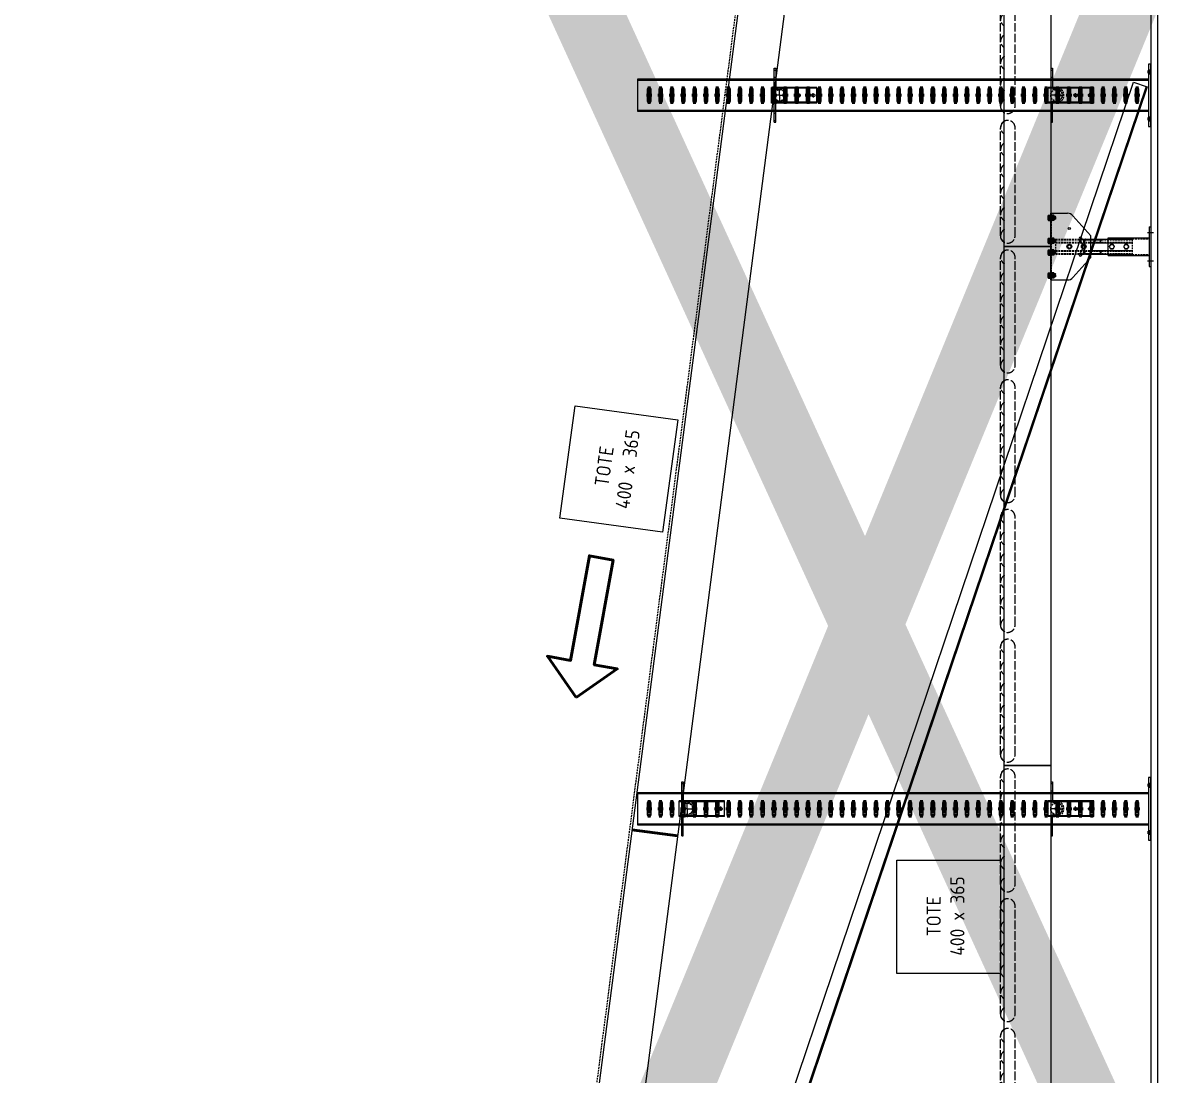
# Model space of a CAD drawing. Header units: millimetres. Extents: x -677815 to 476396, y -125373 to 39000.
# Drawn here: x 467328 to 471321, y -34930 to -31220 of the extents above; entities that cross this region are included whole.
import ezdxf

# ---------------------------------------------------------------- set-up
doc = ezdxf.new("R2010")
doc.units = ezdxf.units.MM
for name, pattern in [('Xref Rapid Pick$0$AM_ISO02W050', [7.5, 6, -1.5]), ('Xref Rapid Pick$0$AM_ISO08W050', [18, 12, -1.5, 3, -1.5]), ('Xref Rapid Pick$0$AM_ISO08W050x2', [9, 6, -0.75, 1.5, -0.75]), ('Xref Rapid Pick$0$CENTER', [7, 4, -1, 1, -1]), ('Xref Rapid Pick$0$HIDDEN', [9.525, 6.35, -3.175]), ('Xref Rapid Pick$0$MultiDeck$0$Conveyor - Ground 940 aisles$0$HIDDEN', [9.525, 6.35, -3.175]), ('Xref Rapid Pick$0$P02582 Conveyor Elevations$0$HIDDEN', [9.525, 6.35, -3.175])]:
    doc.linetypes.add(name, pattern=pattern)
for name, color, linetype, lineweight in [('AM_BOR', 4, 'Continuous', 25), ('Xref Rapid Pick$0$AM_BOR', 4, 'Continuous', 25), ('Xref Rapid Pick$0$Center', 7, 'Xref Rapid Pick$0$AM_ISO08W050', 50), ('Xref Rapid Pick$0$Conv - Order Out', 5, 'Continuous', 50), ('Xref Rapid Pick$0$Conv- Order In', 1, 'Continuous', 25), ('Xref Rapid Pick$0$Conv- Product Out', 6, 'Continuous', 25), ('Xref Rapid Pick$0$Hidden', 9, 'Xref Rapid Pick$0$AM_ISO02W050', 25), ('Xref Rapid Pick$0$Side Channel', 1, 'Continuous', 25)]:
    doc.layers.add(name, color=color, linetype=linetype, lineweight=lineweight)
for name, color, linetype in [('Xref Rapid Pick$0$MultiDeck$0$Conveyor - Ground 940 aisles$0$D', 7, 'Continuous'), ('Xref Rapid Pick$0$MultiDeck$0$Conveyor - Ground 940 aisles$0$H', 7, 'Xref Rapid Pick$0$MultiDeck$0$Conveyor - Ground 940 aisles$0$HIDDEN'), ('Xref Rapid Pick$0$P02582 Conveyor Elevations$0$Conv', 131, 'Continuous'), ('Xref Rapid Pick$0$Tote', 7, 'Continuous')]:
    doc.layers.add(name, color=color, linetype=linetype)
doc.styles.add('Xref Rapid Pick$0$STANDARD', font='ISOCP.SHX')

# ---------------------------------------------------------------- blocks, each defined once
blk = doc.blocks.new('Xref Rapid Pick$0$Tote side 400 x 365')
at = {"layer": 'Xref Rapid Pick$0$Tote'}
blk.add_lwpolyline([(500, 365), (500, 0), (100, 0), (100, 365)], close=True, dxfattribs=at)
at = {"layer": 'Xref Rapid Pick$0$Tote', "insert": (124.2, 259.8), "char_height": 50, "attachment_point": 1, "style": 'Xref Rapid Pick$0$STANDARD'}
blk.add_mtext_dynamic_manual_height_columns('\\pi107.5;TOTE\\P\\pi38.967;400 x 365', width=355.005, gutter_width=12.5, heights=[0], dxfattribs=at)
blk = doc.blocks.new('*U857')
at = {"linetype": 'Continuous'}
for p, q in [((0, 0), (0, -59.2)), ((0, 0), (235, 0)), ((235, 0), (235, -59.2)), ((79.4, -141.4), (8.5, -78.2)), ((155.6, -141.4), (226.5, -78.2)), ((79.4, -141.4), (155.6, -141.4)), ((91.5, -136.4), (91.5, -287)), ((103.5, -136.4), (103.5, -287)), ((131.5, -136.4), (131.5, -287)), ((143.5, -136.4), (143.5, -287)), ((86.5, -202.5), (148.5, -202.5)), ((86.5, -202.5), (86.5, -347.5)), ((148.5, -202.5), (148.5, -347.5)), ((187.5, -347.5), (47.5, -347.5)), ((47.5, -347.5), (47.5, -352.5)), ((187.5, -352.5), (47.5, -352.5)), ((187.5, -347.5), (187.5, -352.5))]:
    blk.add_line(p, q, dxfattribs=at)
for p, q in [((6.9, 7.5), (6.9, 2)), ((6.9, 2), (25.4, 2)), ((9.2, 9), (11.5, 9)), ((11.5, 9), (11.5, 2)), ((11.5, 9), (20.8, 9)), ((20.8, 9), (20.8, 2)), ((20.8, 9), (23.1, 9)), ((25.4, 7.5), (25.4, 2)), ((88, 7.5), (88, 2)), ((88, 2), (106.5, 2)), ((90.3, 9), (92.6, 9)), ((92.6, 9), (92.6, 2)), ((92.6, 9), (101.8, 9)), ((101.8, 9), (101.8, 2)), ((101.8, 9), (104.2, 9)), ((106.5, 7.5), (106.5, 2)), ((128.5, 7.5), (128.5, 2)), ((128.5, 2), (147, 2)), ((130.8, 9), (133.2, 9)), ((133.2, 9), (133.2, 2)), ((133.2, 9), (142.4, 9)), ((142.4, 9), (142.4, 2)), ((142.4, 9), (144.7, 9)), ((147, 7.5), (147, 2)), ((209.6, 7.5), (209.6, 2)), ((209.6, 2), (228.1, 2)), ((211.9, 9), (214.2, 9)), ((214.2, 9), (214.2, 2)), ((214.2, 9), (223.5, 9)), ((223.5, 9), (223.5, 2)), ((223.5, 9), (225.8, 9)), ((228.1, 7.5), (228.1, 2)), ((117.5, -109.3), (111.1, -113)), ((111.1, -113), (111.1, -120.4)), ((123.9, -113), (117.5, -109.3)), ((123.9, -120.4), (123.9, -113)), ((111.1, -120.4), (117.5, -124.1)), ((117.5, -124.1), (123.9, -120.4))]:
    blk.add_line(p, q)
at = {"linetype": 'Xref Rapid Pick$0$CENTER'}
for p, q in [((67.5, -340.7), (67.5, -362.3)), ((167.5, -340.7), (167.5, -362.3))]:
    blk.add_line(p, q, dxfattribs=at)
for points in [[(111.1, -69.4), (117.5, -73.1), (123.9, -69.4), (123.9, -62), (117.5, -58.3), (111.1, -62)], [(109.5, -220.1), (117.5, -224.7), (125.5, -220.1), (125.5, -210.9), (117.5, -206.3), (109.5, -210.9)], [(109.5, -271.1), (117.5, -275.7), (125.5, -271.1), (125.5, -261.9), (117.5, -257.3), (109.5, -261.9)]]:
    blk.add_lwpolyline(points, close=True)
for centre, radius in [((117.5, -65.7), 8.4), ((117.5, -65.7), 6.4), ((117.5, -116.7), 8.4), ((117.5, -116.7), 6.4), ((117.5, -215.5), 8), ((117.5, -266.5), 8)]:
    blk.add_circle(centre, radius)
at = {"linetype": 'Continuous'}
blk.add_circle((181.8, -65.7), 3.6, dxfattribs=at)
for centre, radius, start, end in [((9.2, 6.5), 2.53, 23.991, 156.009), ((16.1, 1.1), 7.86, 54.0166, 125.9834), ((23.1, 6.5), 2.53, 23.991, 156.009), ((90.3, 6.5), 2.53, 23.991, 156.009), ((97.2, 1.1), 7.86, 54.0166, 125.9834), ((104.2, 6.5), 2.53, 23.991, 156.009), ((130.8, 6.5), 2.53, 23.991, 156.009), ((137.8, 1.1), 7.86, 54.0166, 125.9834), ((144.7, 6.5), 2.53, 23.991, 156.009), ((211.9, 6.5), 2.53, 23.991, 156.009), ((218.8, 1.1), 7.86, 54.0166, 125.9834), ((225.8, 6.5), 2.53, 23.991, 156.009)]:
    blk.add_arc(centre, radius, start, end)
for centre, radius, start, end in [((25.4, -59.2), 25.4, 180, 228.2691), ((209.6, -59.2), 25.4, 311.7309, 0), ((88.7, -104.7), 4.4, 45, 225), ((116.3, -77.6), 43.1, 224.5473, 271.6144), ((117.5, -75.9), 36.4, 225, 270), ((117.5, -75.9), 36.4, 270, 315), ((118.7, -77.6), 43.1, 268.3856, 315.4527), ((146.3, -104.7), 4.4, 315, 135)]:
    blk.add_arc(centre, radius, start, end, dxfattribs=at)
at = {"layer": 'Xref Rapid Pick$0$Hidden', "linetype": 'Xref Rapid Pick$0$HIDDEN'}
for p, q in [((11.1, -17), (11.1, 2)), ((12.1, -18), (12.1, 2)), ((20.1, -18), (20.1, 2)), ((21.1, -17), (21.1, 2)), ((92.2, -17), (92.2, 2)), ((93.2, -18), (93.2, 2)), ((101.2, -18), (101.2, 2)), ((102.2, -17), (102.2, 2)), ((132.8, -17), (132.8, 2)), ((133.8, -18), (133.8, 2)), ((141.8, -18), (141.8, 2)), ((142.8, -17), (142.8, 2)), ((213.8, -17), (213.8, 2)), ((214.8, -18), (214.8, 2)), ((222.8, -18), (222.8, 2)), ((223.8, -17), (223.8, 2)), ((0, -3), (235, -3)), ((12.1, -18), (11.1, -17)), ((11.1, -17), (21.1, -17)), ((12.1, -18), (20.1, -18)), ((20.1, -18), (21.1, -17)), ((91.5, -18), (91.5, -158.8)), ((91.5, -18), (143.5, -18)), ((92.2, -17), (102.2, -17)), ((93.2, -18), (92.2, -17)), ((93.2, -18), (101.2, -18)), ((93.5, -18), (93.5, -287)), ((101.2, -18), (102.2, -17)), ((101.5, -18), (101.5, -287)), ((103.5, -18), (103.5, -158.8)), ((131.5, -18), (131.5, -158.8)), ((132.8, -17), (142.8, -17)), ((133.8, -18), (132.8, -17)), ((133.5, -18), (133.5, -287)), ((133.8, -18), (141.8, -18)), ((141.5, -18), (141.5, -287)), ((141.8, -18), (142.8, -17)), ((143.5, -18), (143.5, -158.8)), ((213.8, -17), (223.8, -17)), ((214.8, -18), (213.8, -17)), ((214.8, -18), (222.8, -18)), ((222.8, -18), (223.8, -17)), ((96.5, -118), (138.5, -118)), ((91.5, -128), (91.5, -173)), ((91.5, -142), (91.5, -287)), ((93.5, -128), (93.5, -173)), ((96.5, -120), (138.5, -120)), ((103.5, -142), (103.5, -287)), ((131.5, -142), (131.5, -287)), ((141.5, -128), (141.5, -173)), ((143.5, -128), (143.5, -173)), ((143.5, -142), (143.5, -287)), ((96.5, -176), (98.5, -176)), ((98.5, -178), (96.5, -178)), ((101.5, -170), (101.5, -173)), ((101.5, -170), (103.5, -170)), ((103.5, -170), (103.5, -173)), ((131.5, -170), (131.5, -173)), ((131.5, -170), (133.5, -170)), ((133.5, -170), (131.5, -170)), ((133.5, -170), (133.5, -173)), ((133.5, -170), (133.5, -173)), ((138.5, -176), (136.5, -176)), ((136.5, -178), (138.5, -178)), ((89.5, -202.5), (89.5, -347.5)), ((145.5, -202.5), (145.5, -347.5)), ((143.5, -287), (91.5, -287))]:
    blk.add_line(p, q, dxfattribs=at)
at = {"layer": 'Xref Rapid Pick$0$Hidden', "linetype": 'Xref Rapid Pick$0$CENTER'}
for p, q in [((16.1, 10.6), (16.1, -9.3)), ((97.2, -8.6), (97.2, 11.3)), ((97.2, 10.6), (97.2, -9.3)), ((137.8, -8.6), (137.8, 11.3)), ((218.8, -8.6), (218.8, 11.3))]:
    blk.add_line(p, q, dxfattribs=at)
at = {"layer": 'Xref Rapid Pick$0$Hidden'}
for p, q in [((16.1, 8.6), (16.1, -11.3)), ((97.2, 8.6), (97.2, -11.3)), ((137.8, 8.6), (137.8, -11.3)), ((218.8, 8.6), (218.8, -11.3))]:
    blk.add_line(p, q, dxfattribs=at)
for points in [[(6.9, -5), (4.9, -3)], [(27.4, -3), (4.9, -3)], [(25.4, -5), (6.9, -5)], [(6.9, -10.5), (6.9, -5)], [(23.1, -12), (20.8, -12), (11.5, -12), (9.2, -12)], [(11.5, -12), (11.5, -5)], [(20.8, -12), (20.8, -5)], [(27.4, -3), (25.4, -5)], [(25.4, -10.5), (25.4, -5)], [(88, -5), (86, -3)], [(108.5, -3), (86, -3)], [(106.5, -5), (88, -5)], [(88, -10.5), (88, -5)], [(104.2, -12), (101.8, -12), (92.6, -12), (90.3, -12)], [(92.6, -12), (92.6, -5)], [(101.8, -12), (101.8, -5)], [(108.5, -3), (106.5, -5)], [(106.5, -10.5), (106.5, -5)], [(128.5, -5), (126.5, -3)], [(149, -3), (126.5, -3)], [(147, -5), (128.5, -5)], [(128.5, -10.5), (128.5, -5)], [(144.7, -12), (142.4, -12), (133.2, -12), (130.8, -12)], [(133.2, -12), (133.2, -5)], [(142.4, -12), (142.4, -5)], [(149, -3), (147, -5)], [(147, -10.5), (147, -5)], [(209.6, -5), (207.6, -3)], [(230.1, -3), (207.6, -3)], [(228.1, -5), (209.6, -5)], [(209.6, -10.5), (209.6, -5)], [(225.8, -12), (223.5, -12), (214.2, -12), (211.9, -12)], [(214.2, -12), (214.2, -5)], [(223.5, -12), (223.5, -5)], [(230.1, -3), (228.1, -5)], [(228.1, -10.5), (228.1, -5)]]:
    blk.add_lwpolyline(points, dxfattribs=at)
for centre, radius, start, end in [((9.2, -9.5), 2.53, 203.991, 336.009), ((16.1, -4.1), 7.86, 234.0166, 305.9834), ((23.1, -9.5), 2.53, 203.991, 336.009), ((90.3, -9.5), 2.53, 203.991, 336.009), ((97.2, -4.1), 7.86, 234.0166, 305.9834), ((104.2, -9.5), 2.53, 203.991, 336.009), ((130.8, -9.5), 2.53, 203.991, 336.009), ((137.8, -4.1), 7.86, 234.0166, 305.9834), ((144.7, -9.5), 2.53, 203.991, 336.009), ((211.9, -9.5), 2.53, 203.991, 336.009), ((218.8, -4.1), 7.86, 234.0166, 305.9834), ((225.8, -9.5), 2.53, 203.991, 336.009)]:
    blk.add_arc(centre, radius, start, end, dxfattribs=at)
at = {"layer": 'Xref Rapid Pick$0$Hidden', "linetype": 'Xref Rapid Pick$0$HIDDEN'}
for centre, radius, start, end in [((96.5, -123), 5, 90, 180), ((138.5, -123), 5, 0, 90), ((96.5, -123), 3, 90, 180), ((138.5, -123), 3, 0, 90), ((96.5, -173), 5, 180, 270), ((96.5, -173), 5, 180, 270), ((96.5, -173), 3, 180, 270), ((98.5, -173), 3, 270, 0), ((98.5, -173), 5, 270, 0), ((136.5, -173), 5, 180, 270), ((136.5, -173), 3, 180, 270), ((138.5, -173), 5, 270, 0), ((138.5, -173), 3, 270, 0)]:
    blk.add_arc(centre, radius, start, end, dxfattribs=at)
blk = doc.blocks.new('*U859')
blk.add_lwpolyline([(0, 0), (3657.6, 0), (3657.6, -163.5), (0, -163.5)], close=True)
at = {"layer": 'Xref Rapid Pick$0$Hidden', "ltscale": 5}
for p, q in [((38.1, 14), (419.1, 14)), ((495.3, 14), (876.3, 14)), ((952.5, 14), (1333.5, 14)), ((1409.7, 14), (1790.7, 14)), ((1866.9, 14), (2247.9, 14)), ((2324.1, 14), (2705.1, 14)), ((2781.3, 14), (3162.3, 14)), ((3238.5, 14), (3619.5, 14)), ((38.1, -38), (419.1, -38)), ((495.3, -38), (876.3, -38)), ((952.5, -38), (1333.5, -38)), ((1409.7, -38), (1790.7, -38)), ((1866.9, -38), (2247.9, -38)), ((2324.1, -38), (2705.1, -38)), ((2781.3, -38), (3162.3, -38)), ((3238.5, -38), (3619.5, -38))]:
    blk.add_line(p, q, dxfattribs=at)
for centre, radius, start, end in [((38.1, -12), 26, 90, 270), ((38.1, -12), 25, 28.6854, 151.3146), ((114.3, -12), 25, 28.6854, 151.3146), ((190.5, -12), 25, 28.6854, 151.3146), ((266.7, -12), 25, 28.6854, 151.3146), ((342.9, -12), 25, 28.6854, 151.3146), ((419.1, -12), 25, 28.6854, 151.3146), ((419.1, -12), 26, 270, 90), ((495.3, -12), 26, 90, 270), ((495.3, -12), 25, 28.6854, 151.3146), ((571.5, -12), 25, 28.6854, 151.3146), ((647.7, -12), 25, 28.6854, 151.3146), ((723.9, -12), 25, 28.6854, 151.3146), ((800.1, -12), 25, 28.6854, 151.3146), ((876.3, -12), 25, 28.6854, 151.3146), ((876.3, -12), 26, 270, 90), ((952.5, -12), 26, 90, 270), ((952.5, -12), 25, 28.6854, 151.3146), ((1028.7, -12), 25, 28.6854, 151.3146), ((1104.9, -12), 25, 28.6854, 151.3146), ((1181.1, -12), 25, 28.6854, 151.3146), ((1257.3, -12), 25, 28.6854, 151.3146), ((1333.5, -12), 25, 28.6854, 151.3146), ((1333.5, -12), 26, 270, 90), ((1409.7, -12), 26, 90, 270), ((1409.7, -12), 25, 28.6854, 151.3146), ((1485.9, -12), 25, 28.6854, 151.3146), ((1562.1, -12), 25, 28.6854, 151.3146), ((1638.3, -12), 25, 28.6854, 151.3146), ((1714.5, -12), 25, 28.6854, 151.3146), ((1790.7, -12), 25, 28.6854, 151.3146), ((1790.7, -12), 26, 270, 90), ((1866.9, -12), 26, 90, 270), ((1866.9, -12), 25, 28.6854, 151.3146), ((1943.1, -12), 25, 28.6854, 151.3146), ((2019.3, -12), 25, 28.6854, 151.3146), ((2095.5, -12), 25, 28.6854, 151.3146), ((2171.7, -12), 25, 28.6854, 151.3146), ((2247.9, -12), 25, 28.6854, 151.3146), ((2247.9, -12), 26, 270, 90), ((2324.1, -12), 26, 90, 270), ((2324.1, -12), 25, 28.6854, 151.3146), ((2400.3, -12), 25, 28.6854, 151.3146), ((2476.5, -12), 25, 28.6854, 151.3146), ((2552.7, -12), 25, 28.6854, 151.3146), ((2628.9, -12), 25, 28.6854, 151.3146), ((2705.1, -12), 25, 28.6854, 151.3146), ((2705.1, -12), 26, 270, 90), ((2781.3, -12), 26, 90, 270), ((2781.3, -12), 25, 28.6854, 151.3146), ((2857.5, -12), 25, 28.6854, 151.3146), ((2933.7, -12), 25, 28.6854, 151.3146), ((3009.9, -12), 25, 28.6854, 151.3146), ((3086.1, -12), 25, 28.6854, 151.3146), ((3162.3, -12), 25, 28.6854, 151.3146), ((3162.3, -12), 26, 270, 90), ((3238.5, -12), 26, 90, 270), ((3238.5, -12), 25, 28.6854, 151.3146), ((3314.7, -12), 25, 28.6854, 151.3146), ((3390.9, -12), 25, 28.6854, 151.3146), ((3467.1, -12), 25, 28.6854, 151.3146), ((3543.3, -12), 25, 28.6854, 151.3146), ((3619.5, -12), 25, 28.6854, 151.3146), ((3619.5, -12), 26, 270, 90)]:
    blk.add_arc(centre, radius, start, end, dxfattribs=at)
blk = doc.blocks.new('*U860')
blk.add_lwpolyline([(0, 0), (1371.6, 0), (1371.6, -163.5), (0, -163.5)], close=True)
at = {"layer": 'Xref Rapid Pick$0$Hidden', "ltscale": 5}
for p, q in [((38.1, 14), (419.1, 14)), ((495.3, 14), (876.3, 14)), ((952.5, 14), (1333.5, 14)), ((38.1, -38), (419.1, -38)), ((495.3, -38), (876.3, -38)), ((952.5, -38), (1333.5, -38))]:
    blk.add_line(p, q, dxfattribs=at)
for centre, radius, start, end in [((38.1, -12), 26, 90, 270), ((38.1, -12), 25, 28.6854, 151.3146), ((114.3, -12), 25, 28.6854, 151.3146), ((190.5, -12), 25, 28.6854, 151.3146), ((266.7, -12), 25, 28.6854, 151.3146), ((342.9, -12), 25, 28.6854, 151.3146), ((419.1, -12), 25, 28.6854, 151.3146), ((419.1, -12), 26, 270, 90), ((495.3, -12), 26, 90, 270), ((495.3, -12), 25, 28.6854, 151.3146), ((571.5, -12), 25, 28.6854, 151.3146), ((647.7, -12), 25, 28.6854, 151.3146), ((723.9, -12), 25, 28.6854, 151.3146), ((800.1, -12), 25, 28.6854, 151.3146), ((876.3, -12), 25, 28.6854, 151.3146), ((876.3, -12), 26, 270, 90), ((952.5, -12), 26, 90, 270), ((952.5, -12), 25, 28.6854, 151.3146), ((1028.7, -12), 25, 28.6854, 151.3146), ((1104.9, -12), 25, 28.6854, 151.3146), ((1181.1, -12), 25, 28.6854, 151.3146), ((1257.3, -12), 25, 28.6854, 151.3146), ((1333.5, -12), 25, 28.6854, 151.3146), ((1333.5, -12), 26, 270, 90)]:
    blk.add_arc(centre, radius, start, end, dxfattribs=at)
blk = doc.blocks.new('*U871')
blk.add_lwpolyline([(0, 0), (1828.8, 0), (1828.8, -163.5), (0, -163.5)], close=True)
at = {"layer": 'Xref Rapid Pick$0$Hidden', "ltscale": 5}
for p, q in [((38.1, 14), (419.1, 14)), ((495.3, 14), (876.3, 14)), ((952.5, 14), (1333.5, 14)), ((1409.7, 14), (1790.7, 14)), ((38.1, -38), (419.1, -38)), ((495.3, -38), (876.3, -38)), ((952.5, -38), (1333.5, -38)), ((1409.7, -38), (1790.7, -38))]:
    blk.add_line(p, q, dxfattribs=at)
for centre, radius, start, end in [((38.1, -12), 26, 90, 270), ((38.1, -12), 25, 28.6854, 151.3146), ((114.3, -12), 25, 28.6854, 151.3146), ((190.5, -12), 25, 28.6854, 151.3146), ((266.7, -12), 25, 28.6854, 151.3146), ((342.9, -12), 25, 28.6854, 151.3146), ((419.1, -12), 25, 28.6854, 151.3146), ((419.1, -12), 26, 270, 90), ((495.3, -12), 26, 90, 270), ((495.3, -12), 25, 28.6854, 151.3146), ((571.5, -12), 25, 28.6854, 151.3146), ((647.7, -12), 25, 28.6854, 151.3146), ((723.9, -12), 25, 28.6854, 151.3146), ((800.1, -12), 25, 28.6854, 151.3146), ((876.3, -12), 25, 28.6854, 151.3146), ((876.3, -12), 26, 270, 90), ((952.5, -12), 26, 90, 270), ((952.5, -12), 25, 28.6854, 151.3146), ((1028.7, -12), 25, 28.6854, 151.3146), ((1104.9, -12), 25, 28.6854, 151.3146), ((1181.1, -12), 25, 28.6854, 151.3146), ((1257.3, -12), 25, 28.6854, 151.3146), ((1333.5, -12), 25, 28.6854, 151.3146), ((1333.5, -12), 26, 270, 90), ((1409.7, -12), 26, 90, 270), ((1409.7, -12), 25, 28.6854, 151.3146), ((1485.9, -12), 25, 28.6854, 151.3146), ((1562.1, -12), 25, 28.6854, 151.3146), ((1638.3, -12), 25, 28.6854, 151.3146), ((1714.5, -12), 25, 28.6854, 151.3146), ((1790.7, -12), 25, 28.6854, 151.3146), ((1790.7, -12), 26, 270, 90)]:
    blk.add_arc(centre, radius, start, end, dxfattribs=at)
blk = doc.blocks.new('*U801')
at = {"color": 0, "linetype": 'Continuous'}
blk.add_lwpolyline([(0, 0), (125, -125), (125, -42.5), (500, -42.5), (500, 42.5), (125, 42.5), (125, 125)], close=True, dxfattribs=at)
blk = doc.blocks.new('*U874')
at = {"layer": 'Xref Rapid Pick$0$Hidden', "linetype": 'Xref Rapid Pick$0$P02582 Conveyor Elevations$0$HIDDEN'}
blk.add_line((688.8, -4916.1), (7.4, 1), dxfattribs=at)
at = {"layer": 'Xref Rapid Pick$0$P02582 Conveyor Elevations$0$Conv', "color": 0}
blk.add_lwpolyline([(434.2, -4324.3), (-162, -22.4), (0, 0), (596.1, -4301.9)], close=True, dxfattribs=at)
blk = doc.blocks.new('Xref Rapid Pick$0$SLOT (0deg)')
blk.add_lwpolyline([(-21, 6.5, 1), (-21, -6.5), (21, -6.5, 1), (21, 6.5)], format="xyb", close=True)
at = {"layer": 'Xref Rapid Pick$0$Center', "lineweight": 50}
blk.add_line((-30.5, 0), (30.5, 0), dxfattribs=at)
at = {"layer": 'Xref Rapid Pick$0$Center', "linetype": 'Xref Rapid Pick$0$AM_ISO08W050x2', "lineweight": 50}
blk.add_line((0, 9.5), (0, -9.5), dxfattribs=at)
blk = doc.blocks.new('*U869')
for p, q in [((-95.2, 18.7), (-29.9, 18.7)), ((-95.2, 18.7), (-95.2, 13.7)), ((-95.2, 13.7), (-29.9, 13.7)), ((-27.5, 28.5), (27.5, 28.5)), ((-27.5, -131.5), (-27.5, 28.5)), ((-24.5, -131.5), (-24.5, 28.5)), ((24.5, -131.5), (24.5, 28.5)), ((27.5, -131.5), (27.5, 28.5)), ((30, 18.7), (95.2, 18.7)), ((95.2, 13.7), (30, 13.7)), ((95.2, 18.7), (95.2, 13.7)), ((-27.5, -131.5), (27.5, -131.5))]:
    blk.add_line(p, q)
for centre in [(0, -67.5), (0, -118.5)]:
    blk.add_circle(centre, 5.5)
for centre, start, end in [((-29.9, 10.5), 0, 90), ((30, 10.5), 90, 180)]:
    blk.add_arc(centre, 3.2, start, end)
at = {"layer": 'Xref Rapid Pick$0$MultiDeck$0$Conveyor - Ground 940 aisles$0$D', "linetype": 'Xref Rapid Pick$0$MultiDeck$0$Conveyor - Ground 940 aisles$0$HIDDEN'}
for p, q in [((-26.8, 10.5), (-26.8, -1.6)), ((-21.8, 10.5), (-21.8, -1.5)), ((21.8, 10.5), (21.8, -1.5)), ((26.8, 10.5), (26.8, -1.6))]:
    blk.add_line(p, q, dxfattribs=at)
at = {"layer": 'Xref Rapid Pick$0$MultiDeck$0$Conveyor - Ground 940 aisles$0$D'}
for p, q in [((-2, 0), (-21, 0)), ((-1, 0), (1, 0)), ((0, 2), (0, 21)), ((0, -1), (0, 1)), ((2, 0), (21, 0)), ((0, -2), (0, -21)), ((-4, -67.5), (-7.5, -67.5)), ((-2, -67.5), (2, -67.5)), ((0, -63.5), (0, -60)), ((0, -69.5), (0, -65.5)), ((0, -71.5), (0, -75)), ((4, -67.5), (7.5, -67.5)), ((-4, -118.5), (-7.5, -118.5)), ((-2, -118.5), (2, -118.5)), ((0, -114.5), (0, -111)), ((0, -120.5), (0, -116.5)), ((4, -118.5), (7.5, -118.5)), ((0, -122.5), (0, -126))]:
    blk.add_line(p, q, dxfattribs=at)
at = {"layer": 'Xref Rapid Pick$0$MultiDeck$0$Conveyor - Ground 940 aisles$0$D', "linetype": 'Xref Rapid Pick$0$MultiDeck$0$Conveyor - Ground 940 aisles$0$HIDDEN'}
blk.add_circle((0, 0), 20, dxfattribs=at)
for centre, radius, start, end in [((-29.9, 10.5), 8.2, 0, 90), ((30, 10.5), 8.2, 90, 180), ((0, 0), 26.8, 183.5004, 356.4996), ((0, 0), 21.8, 183.8813, 356.1187)]:
    blk.add_arc(centre, radius, start, end, dxfattribs=at)
at = {"layer": 'Xref Rapid Pick$0$MultiDeck$0$Conveyor - Ground 940 aisles$0$H'}
for p, q in [((-88.7, 18.7), (-88.7, 13.7)), ((-63.7, 18.7), (-63.7, 13.7)), ((63.7, 18.7), (63.7, 13.7)), ((88.7, 18.7), (88.7, 13.7))]:
    blk.add_line(p, q, dxfattribs=at)
blk = doc.blocks.new('*U919')
for p, q in [((-52.5, 1808), (-52.5, 8)), ((52.5, 8), (52.5, 1808))]:
    blk.add_line(p, q)
for points in [[(-57.5, 1808), (57.5, 1808), (57.5, 8), (-57.5, 8)], [(-110, 0), (110, 0), (110, 8), (-110, 8)]]:
    blk.add_lwpolyline(points, close=True)
at = {"layer": 'Xref Rapid Pick$0$Center', "linetype": 'Xref Rapid Pick$0$AM_ISO08W050x2', "lineweight": 50}
for p, q in [((-83, -3), (-83, 11)), ((83, -3), (83, 11))]:
    blk.add_line(p, q, dxfattribs=at)
at = {"layer": 'Xref Rapid Pick$0$Hidden'}
for p, q in [((-90, 8), (-90, 0)), ((-76, 8), (-76, 0)), ((76, 8), (76, 0)), ((90, 8), (90, 0))]:
    blk.add_line(p, q, dxfattribs=at)
for name, p in [('Xref Rapid Pick$0$SLOT (0deg)', (0, 1768)), ('Xref Rapid Pick$0$SLOT (0deg)', (0, 1728)), ('Xref Rapid Pick$0$SLOT (0deg)', (0, 1688)), ('Xref Rapid Pick$0$SLOT (0deg)', (0, 1648)), ('Xref Rapid Pick$0$SLOT (0deg)', (0, 1608)), ('Xref Rapid Pick$0$SLOT (0deg)', (0, 1568)), ('Xref Rapid Pick$0$SLOT (0deg)', (0, 1528)), ('Xref Rapid Pick$0$SLOT (0deg)', (0, 1488)), ('Xref Rapid Pick$0$SLOT (0deg)', (0, 1448)), ('Xref Rapid Pick$0$SLOT (0deg)', (0, 1408)), ('Xref Rapid Pick$0$SLOT (0deg)', (0, 1368)), ('*U869', (0, 1308.1)), ('Xref Rapid Pick$0$SLOT (0deg)', (0, 1328)), ('Xref Rapid Pick$0$SLOT (0deg)', (0, 1288)), ('Xref Rapid Pick$0$SLOT (0deg)', (0, 1248)), ('Xref Rapid Pick$0$SLOT (0deg)', (0, 1208)), ('Xref Rapid Pick$0$SLOT (0deg)', (0, 1168)), ('Xref Rapid Pick$0$SLOT (0deg)', (0, 1128)), ('Xref Rapid Pick$0$SLOT (0deg)', (0, 1088)), ('Xref Rapid Pick$0$SLOT (0deg)', (0, 1048)), ('Xref Rapid Pick$0$SLOT (0deg)', (0, 1008)), ('Xref Rapid Pick$0$SLOT (0deg)', (0, 968)), ('Xref Rapid Pick$0$SLOT (0deg)', (0, 928)), ('Xref Rapid Pick$0$SLOT (0deg)', (0, 888)), ('Xref Rapid Pick$0$SLOT (0deg)', (0, 848)), ('Xref Rapid Pick$0$SLOT (0deg)', (0, 808)), ('Xref Rapid Pick$0$SLOT (0deg)', (0, 768)), ('Xref Rapid Pick$0$SLOT (0deg)', (0, 728)), ('Xref Rapid Pick$0$SLOT (0deg)', (0, 688)), ('Xref Rapid Pick$0$SLOT (0deg)', (0, 648)), ('Xref Rapid Pick$0$SLOT (0deg)', (0, 608)), ('Xref Rapid Pick$0$SLOT (0deg)', (0, 568)), ('Xref Rapid Pick$0$SLOT (0deg)', (0, 528)), ('Xref Rapid Pick$0$SLOT (0deg)', (0, 488)), ('Xref Rapid Pick$0$SLOT (0deg)', (0, 448)), ('Xref Rapid Pick$0$SLOT (0deg)', (0, 408)), ('*U869', (0, 332.5)), ('Xref Rapid Pick$0$SLOT (0deg)', (0, 368)), ('Xref Rapid Pick$0$SLOT (0deg)', (0, 328)), ('Xref Rapid Pick$0$SLOT (0deg)', (0, 288)), ('Xref Rapid Pick$0$SLOT (0deg)', (0, 248)), ('Xref Rapid Pick$0$SLOT (0deg)', (0, 208)), ('Xref Rapid Pick$0$SLOT (0deg)', (0, 168)), ('Xref Rapid Pick$0$SLOT (0deg)', (0, 128)), ('Xref Rapid Pick$0$SLOT (0deg)', (0, 88)), ('Xref Rapid Pick$0$SLOT (0deg)', (0, 48))]:
    blk.add_blockref(name, p)
blk = doc.blocks.new('*U920')
for p, q in [((-52.5, 1808), (-52.5, 8)), ((52.5, 8), (52.5, 1808))]:
    blk.add_line(p, q)
for points in [[(-57.5, 1808), (57.5, 1808), (57.5, 8), (-57.5, 8)], [(-110, 0), (110, 0), (110, 8), (-110, 8)]]:
    blk.add_lwpolyline(points, close=True)
at = {"layer": 'Xref Rapid Pick$0$Center', "linetype": 'Xref Rapid Pick$0$AM_ISO08W050x2', "lineweight": 50}
for p, q in [((-83, -3), (-83, 11)), ((83, -3), (83, 11))]:
    blk.add_line(p, q, dxfattribs=at)
at = {"layer": 'Xref Rapid Pick$0$Hidden'}
for p, q in [((-90, 8), (-90, 0)), ((-76, 8), (-76, 0)), ((76, 8), (76, 0)), ((90, 8), (90, 0))]:
    blk.add_line(p, q, dxfattribs=at)
for name, p in [('Xref Rapid Pick$0$SLOT (0deg)', (0, 1768)), ('Xref Rapid Pick$0$SLOT (0deg)', (0, 1728)), ('Xref Rapid Pick$0$SLOT (0deg)', (0, 1688)), ('*U869', (0, 1634.2)), ('Xref Rapid Pick$0$SLOT (0deg)', (0, 1648)), ('Xref Rapid Pick$0$SLOT (0deg)', (0, 1608)), ('Xref Rapid Pick$0$SLOT (0deg)', (0, 1568)), ('Xref Rapid Pick$0$SLOT (0deg)', (0, 1528)), ('Xref Rapid Pick$0$SLOT (0deg)', (0, 1488)), ('Xref Rapid Pick$0$SLOT (0deg)', (0, 1448)), ('Xref Rapid Pick$0$SLOT (0deg)', (0, 1408)), ('Xref Rapid Pick$0$SLOT (0deg)', (0, 1368)), ('Xref Rapid Pick$0$SLOT (0deg)', (0, 1328)), ('Xref Rapid Pick$0$SLOT (0deg)', (0, 1288)), ('Xref Rapid Pick$0$SLOT (0deg)', (0, 1248)), ('Xref Rapid Pick$0$SLOT (0deg)', (0, 1208)), ('Xref Rapid Pick$0$SLOT (0deg)', (0, 1168)), ('Xref Rapid Pick$0$SLOT (0deg)', (0, 1128)), ('Xref Rapid Pick$0$SLOT (0deg)', (0, 1088)), ('Xref Rapid Pick$0$SLOT (0deg)', (0, 1048)), ('Xref Rapid Pick$0$SLOT (0deg)', (0, 1008)), ('Xref Rapid Pick$0$SLOT (0deg)', (0, 968)), ('Xref Rapid Pick$0$SLOT (0deg)', (0, 928)), ('Xref Rapid Pick$0$SLOT (0deg)', (0, 888)), ('Xref Rapid Pick$0$SLOT (0deg)', (0, 848)), ('Xref Rapid Pick$0$SLOT (0deg)', (0, 808)), ('Xref Rapid Pick$0$SLOT (0deg)', (0, 768)), ('Xref Rapid Pick$0$SLOT (0deg)', (0, 728)), ('Xref Rapid Pick$0$SLOT (0deg)', (0, 688)), ('Xref Rapid Pick$0$SLOT (0deg)', (0, 648)), ('Xref Rapid Pick$0$SLOT (0deg)', (0, 608)), ('Xref Rapid Pick$0$SLOT (0deg)', (0, 568)), ('Xref Rapid Pick$0$SLOT (0deg)', (0, 528)), ('Xref Rapid Pick$0$SLOT (0deg)', (0, 488)), ('Xref Rapid Pick$0$SLOT (0deg)', (0, 448)), ('Xref Rapid Pick$0$SLOT (0deg)', (0, 408)), ('*U869', (0, 332.5)), ('Xref Rapid Pick$0$SLOT (0deg)', (0, 368)), ('Xref Rapid Pick$0$SLOT (0deg)', (0, 328)), ('Xref Rapid Pick$0$SLOT (0deg)', (0, 288)), ('Xref Rapid Pick$0$SLOT (0deg)', (0, 248)), ('Xref Rapid Pick$0$SLOT (0deg)', (0, 208)), ('Xref Rapid Pick$0$SLOT (0deg)', (0, 168)), ('Xref Rapid Pick$0$SLOT (0deg)', (0, 128)), ('Xref Rapid Pick$0$SLOT (0deg)', (0, 88)), ('Xref Rapid Pick$0$SLOT (0deg)', (0, 48))]:
    blk.add_blockref(name, p)
blk = doc.blocks.new('Xref Rapid Pick')
at = {"layer": 'Xref Rapid Pick$0$AM_BOR', "color": 6}
blk.add_lwpolyline([(471329.3, -41930), (471329.3, -9742.7), (471304.3, -9742.7), (471304.3, -41930)], close=True, dxfattribs=at)
at = {"layer": 'Xref Rapid Pick$0$Conv - Order Out'}
blk.add_line((469637.7, -34086.3), (469475.6, -34065.3), dxfattribs=at)
at = {"layer": 'Xref Rapid Pick$0$Conv- Product Out'}
for p, q in [((469584.6, -36338.8), (471244.3, -31430.2)), ((471288.1, -31445), (469628.4, -36353.6)), ((471292.4, -31446.5), (469632.7, -36355)), ((471244.3, -31430.2), (471292.4, -31446.5))]:
    blk.add_line(p, q, dxfattribs=at)
at = {"layer": 'Xref Rapid Pick$0$Side Channel', "const_width": 250}
for points in [[(467452.7, -27116.4), (473243, -39764.3)], [(472738, -27419.2), (467789.3, -39461.5)]]:
    blk.add_lwpolyline(points, dxfattribs=at)
at = {"layer": 'Xref Rapid Pick$0$Conv - Order Out', "xscale": -1}
for name, p, rotation in [('*U874', (469877.3, -30967.4), 0.4999999999998384), ('*U801', (469278.7, -33598.4), 259.7843610468849)]:
    blk.add_blockref(name, p, dxfattribs=dict(at, rotation=rotation))
at = {"layer": 'Xref Rapid Pick$0$Conv- Order In'}
for name, p, rotation in [('*U860', (470788.3, -32009.4), 90.00000000000001), ('*U857', (470951.8, -32126.9), 89.99999999999997), ('*U871', (470788.3, -33838.2), 90.00000000000001), ('*U859', (470788.3, -37495.8), 90.00000000000001)]:
    blk.add_blockref(name, p, dxfattribs=dict(at, rotation=rotation))
at = {"layer": 'Xref Rapid Pick$0$Conv- Product Out', "rotation": 89.99999999999999}
for name, p in [('*U919', (471304.3, -31475.8)), ('*U920', (471304.3, -33990.6))]:
    blk.add_blockref(name, p, dxfattribs=at)
at = {"layer": 'Xref Rapid Pick$0$Tote'}
for p, rotation in [((469569.3, -33114.9), 82.18520187502969), ((470774.3, -34671.6), 90)]:
    blk.add_blockref('Xref Rapid Pick$0$Tote side 400 x 365', p, dxfattribs=dict(at, rotation=rotation))

msp = doc.modelspace()

# ---------------------------------------------------------------- block references
at = {"layer": 'AM_BOR'}
msp.add_blockref('Xref Rapid Pick', (0, 0), dxfattribs=at)

doc.saveas('drawing.dxf')
